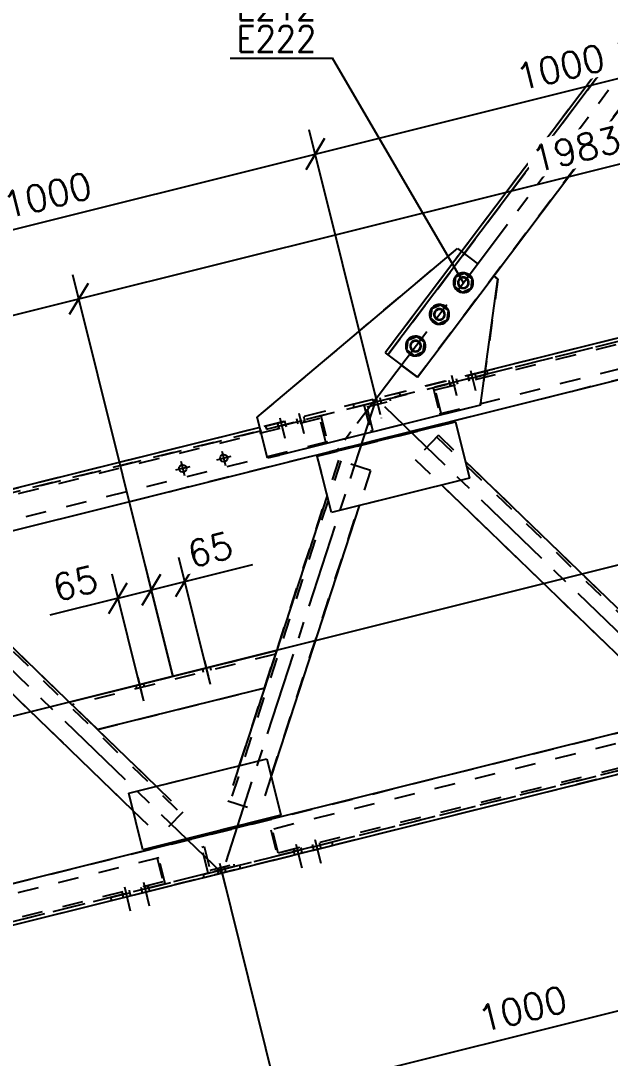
# Model space of a CAD drawing. Header units: millimetres. Extents: x 505 to 1346, y 20403 to 20997.
# Drawn here: x 919 to 974.7, y 20821.4 to 20919.5 of the extents above; entities that cross this region are included whole.
import ezdxf

# ---------------------------------------------------------------- set-up
doc = ezdxf.new("R2010")
doc.units = ezdxf.units.MM
for name, pattern in [('CENTER', [12.7, 7.9375, -1.5875, 1.5875, -1.5875]), ('DXK_LINE_DOT2', [3.9198, 1.9599, -1.9599]), ('DXK_LINE_DOT3', [5.9187, 2.979, -0.9799, 0.9799, -0.9799])]:
    doc.linetypes.add(name, pattern=pattern)
doc.styles.add('RomanS', font='ROMANS__.TTF', dxfattribs={"height": 0.2})

# ---------------------------------------------------------------- blocks, each defined once
blk = doc.blocks.new('Part-110200292-2484 - 1090')
at = {"color": 7, "linetype": 'DXK_LINE_DOT2'}
for p, q in [((942.131, 20881.157), (963.044, 20886.371)), ((963.044, 20886.371), (963.044, 20886.371)), ((963.044, 20886.371), (963.12, 20886.066)), ((942.207, 20880.852), (963.12, 20886.066)), ((942.131, 20881.157), (942.131, 20881.157)), ((942.131, 20881.157), (942.207, 20880.852))]:
    blk.add_line(p, q, dxfattribs=at)
blk = doc.blocks.new('Part-110200292-1392 - 1090')
at = {"color": 7, "linetype": 'DXK_LINE_DOT2'}
for p, q in [((979.026, 20852.082), (942.618, 20843.005)), ((978.872, 20852.044), (979.026, 20852.082)), ((979.487, 20849.579), (978.872, 20852.044)), ((979.026, 20852.082), (979.584, 20849.846)), ((981.146, 20849.993), (979.487, 20849.579)), ((981.146, 20849.993), (979.487, 20849.579)), ((979.584, 20849.846), (981.089, 20850.221)), ((981.089, 20850.221), (979.584, 20849.846)), ((981.089, 20850.221), (981.146, 20849.993)), ((979.487, 20849.579), (943.232, 20840.54)), ((979.584, 20849.846), (943.329, 20840.806)), ((943.329, 20840.806), (942.771, 20843.043)), ((942.618, 20843.005), (943.232, 20840.54)), ((944.834, 20841.182), (943.329, 20840.806)), ((944.891, 20840.954), (944.834, 20841.182)), ((943.232, 20840.54), (944.891, 20840.954))]:
    blk.add_line(p, q, dxfattribs=at)
blk = doc.blocks.new('Part-110200292-1750 - 1090')
at = {"color": 7, "linetype": 'DXK_LINE_DOT2'}
for p, q in [((1020.866, 20900.464), (548.005, 20782.568)), ((962.883, 20886.332), (941.576, 20881.02))]:
    blk.add_line(p, q, dxfattribs=at)
at = {"color": 3, "linetype": 'Continuous'}
for p, q in [((1020.79, 20900.77), (962.883, 20886.332)), ((548.851, 20779.176), (1021.712, 20897.073)), ((941.576, 20881.02), (547.929, 20782.873))]:
    blk.add_line(p, q, dxfattribs=at)
blk = doc.blocks.new('Part-110200292-1355 - 1090')
at = {"color": 3, "linetype": 'Continuous'}
for p, q in [((1029.558, 20865.661), (556.684, 20747.759)), ((1030.48, 20861.964), (557.605, 20744.062))]:
    blk.add_line(p, q, dxfattribs=at)
at = {"color": 7, "linetype": 'DXK_LINE_DOT2'}
blk.add_line((1030.405, 20862.27), (557.529, 20744.368), dxfattribs=at)
blk = doc.blocks.new('Part-110200292-2374 - 1090')
at = {"color": 7, "linetype": 'DXK_LINE_DOT2'}
for p, q in [((927.476, 20836.611), (948.388, 20841.825)), ((927.553, 20836.306), (948.464, 20841.519)), ((948.388, 20841.825), (948.388, 20841.825)), ((948.388, 20841.825), (948.464, 20841.519)), ((927.476, 20836.611), (927.476, 20836.611)), ((927.476, 20836.611), (927.553, 20836.306))]:
    blk.add_line(p, q, dxfattribs=at)
blk = doc.blocks.new('Part-110200292-1371 - 1090')
at = {"color": 7, "linetype": 'CENTER'}
blk.add_line((938.008, 20838.903), (904.074, 20871.666), dxfattribs=at)
at = {"color": 7, "linetype": 'DXK_LINE_DOT2'}
for p, q in [((909.968, 20868.183), (907.762, 20865.899)), ((909.804, 20868.014), (934.154, 20844.505)), ((909.968, 20868.183), (912.482, 20865.756)), ((907.762, 20865.899), (910.282, 20863.466)), ((931.801, 20847.103), (934.317, 20844.674)), ((929.587, 20844.827), (932.111, 20842.39)), ((934.317, 20844.674), (932.111, 20842.39))]:
    blk.add_line(p, q, dxfattribs=at)
at = {"color": 3, "linetype": 'Continuous'}
for p, q in [((912.482, 20865.756), (931.801, 20847.103)), ((910.282, 20863.466), (929.587, 20844.827))]:
    blk.add_line(p, q, dxfattribs=at)
blk = doc.blocks.new('Bolt-110200292-2487 - 1090')
at = {"color": 3, "linetype": 'DXK_LINE_DOT2'}
for p, q in [((945.281, 20882.365), (945.841, 20880.119)), ((943.247, 20881.435), (943.323, 20881.13)), ((943.487, 20881.918), (944.047, 20879.672)), ((943.926, 20881.605), (944.002, 20881.299)), ((944.002, 20881.299), (944.059, 20881.071)), ((945.041, 20881.883), (945.117, 20881.577)), ((945.117, 20881.577), (945.174, 20881.349)), ((945.72, 20882.052), (945.796, 20881.746)), ((945.796, 20881.746), (945.853, 20881.518)), ((943.323, 20881.13), (943.38, 20880.902))]:
    blk.add_line(p, q, dxfattribs=at)
blk = doc.blocks.new('Part-110200292-1372 - 1090')
at = {"color": 7, "linetype": 'CENTER'}
blk.add_line((952.588, 20883.762), (938.007, 20838.903), dxfattribs=at)
at = {"color": 7, "linetype": 'DXK_LINE_DOT2'}
for p, q in [((949.247, 20877.858), (938.78, 20845.656)), ((949.024, 20877.931), (947.941, 20874.602)), ((952.043, 20876.95), (949.024, 20877.931)), ((952.043, 20876.95), (950.961, 20873.621)), ((939.638, 20849.057), (938.557, 20845.729)), ((942.658, 20848.077), (941.576, 20844.747)), ((938.557, 20845.729), (941.576, 20844.747))]:
    blk.add_line(p, q, dxfattribs=at)
at = {"color": 3, "linetype": 'Continuous'}
for p, q in [((947.941, 20874.602), (939.638, 20849.057)), ((950.961, 20873.621), (942.658, 20848.077))]:
    blk.add_line(p, q, dxfattribs=at)
blk = doc.blocks.new('Part-110200292-1373 - 1090')
at = {"color": 7, "linetype": 'CENTER'}
blk.add_line((986.522, 20850.999), (952.588, 20883.762), dxfattribs=at)
at = {"color": 7, "linetype": 'DXK_LINE_DOT2'}
for p, q in [((958.479, 20880.281), (956.273, 20877.997)), ((958.479, 20880.281), (961.012, 20877.836)), ((958.316, 20880.112), (982.666, 20856.602)), ((956.273, 20877.997), (958.785, 20875.572)), ((980.311, 20859.202), (982.829, 20856.771)), ((978.106, 20856.918), (980.624, 20854.487)), ((982.829, 20856.771), (980.624, 20854.487))]:
    blk.add_line(p, q, dxfattribs=at)
at = {"color": 3, "linetype": 'Continuous'}
for p, q in [((961.012, 20877.836), (980.311, 20859.202)), ((958.785, 20875.572), (978.106, 20856.918))]:
    blk.add_line(p, q, dxfattribs=at)
blk = doc.blocks.new('Part-110200292-1383 - 1090')
at = {"color": 7, "linetype": 'DXK_LINE_DOT2'}
for p, q in [((936.089, 20841.372), (936.317, 20841.429)), ((936.703, 20838.908), (936.089, 20841.372)), ((936.317, 20841.429), (936.874, 20839.193)), ((939.168, 20839.522), (936.703, 20838.908)), ((936.874, 20839.193), (939.111, 20839.75)), ((939.111, 20839.75), (939.168, 20839.522))]:
    blk.add_line(p, q, dxfattribs=at)
blk = doc.blocks.new('Bolt-110200292-2375 - 1090')
at = {"color": 3, "linetype": 'Continuous'}
for p, q in [((946.776, 20842.088), (947.336, 20839.842)), ((944.742, 20841.159), (944.799, 20840.931)), ((944.982, 20841.641), (945.542, 20839.395)), ((945.421, 20841.328), (945.478, 20841.1)), ((945.478, 20841.1), (945.554, 20840.794)), ((946.536, 20841.606), (946.593, 20841.378)), ((946.593, 20841.378), (946.669, 20841.072)), ((947.215, 20841.775), (947.272, 20841.547)), ((947.272, 20841.547), (947.348, 20841.241)), ((944.799, 20840.93), (944.875, 20840.625))]:
    blk.add_line(p, q, dxfattribs=at)
blk = doc.blocks.new('Part-110200292-1391 - 1090')
at = {"color": 7, "linetype": 'DXK_LINE_DOT2'}
for p, q in [((932.017, 20840.361), (895.609, 20831.284)), ((932.017, 20840.361), (931.864, 20840.323)), ((931.864, 20840.323), (932.421, 20838.086)), ((932.632, 20837.897), (932.017, 20840.361)), ((932.421, 20838.086), (896.166, 20829.047)), ((932.632, 20837.897), (896.377, 20828.857)), ((932.421, 20838.086), (930.916, 20837.711)), ((930.916, 20837.711), (930.973, 20837.483)), ((930.973, 20837.483), (932.632, 20837.897)), ((896.166, 20829.047), (895.609, 20831.284)), ((896.377, 20828.857), (895.762, 20831.322)), ((896.166, 20829.047), (894.661, 20828.672)), ((894.661, 20828.672), (896.166, 20829.047)), ((894.718, 20828.444), (894.661, 20828.672)), ((896.377, 20828.857), (894.718, 20828.444)), ((894.718, 20828.444), (896.377, 20828.857))]:
    blk.add_line(p, q, dxfattribs=at)
blk = doc.blocks.new('Bolt-110200292-2485 - 1090')
at = {"color": 3, "linetype": 'DXK_LINE_DOT2'}
for p, q in [((961.489, 20886.406), (962.049, 20884.16)), ((959.455, 20885.476), (959.531, 20885.171)), ((959.695, 20885.959), (960.255, 20883.713)), ((960.134, 20885.646), (960.21, 20885.34)), ((960.21, 20885.34), (960.267, 20885.112)), ((961.249, 20885.924), (961.325, 20885.618)), ((961.325, 20885.618), (961.382, 20885.39)), ((961.928, 20886.093), (962.004, 20885.787)), ((962.004, 20885.787), (962.061, 20885.559)), ((959.531, 20885.171), (959.588, 20884.943))]:
    blk.add_line(p, q, dxfattribs=at)
blk = doc.blocks.new('Bolt-110200292-2376 - 1090')
at = {"color": 3, "linetype": 'Continuous'}
for p, q in [((937.539, 20839.358), (937.596, 20839.13)), ((937.539, 20839.358), (937.596, 20839.13)), ((937.595, 20839.134), (937.671, 20838.828)), ((937.595, 20839.134), (937.671, 20838.828)), ((937.779, 20839.841), (938.339, 20837.595)), ((937.779, 20839.841), (938.339, 20837.595)), ((938.218, 20839.528), (938.275, 20839.3)), ((938.218, 20839.528), (938.275, 20839.3)), ((938.274, 20839.303), (938.35, 20838.998)), ((938.274, 20839.303), (938.35, 20838.998))]:
    blk.add_line(p, q, dxfattribs=at)
blk = doc.blocks.new('Part-110200292-1404 - 1090')
at = {"color": 7, "linetype": 'DXK_LINE_DOT2'}
for p, q in [((953.897, 20883.762), (951.433, 20883.148)), ((951.718, 20882.976), (953.954, 20883.534)), ((953.954, 20883.534), (953.897, 20883.762)), ((951.433, 20883.148), (952.047, 20880.683)), ((952.275, 20880.74), (951.718, 20882.976)), ((952.047, 20880.683), (952.275, 20880.74))]:
    blk.add_line(p, q, dxfattribs=at)
blk = doc.blocks.new('Bolt-110200292-2377 - 1090')
at = {"color": 3, "linetype": 'Continuous'}
for p, q in [((928.776, 20837.6), (929.336, 20835.354)), ((929.215, 20837.287), (929.271, 20837.059)), ((930.329, 20837.565), (930.386, 20837.337)), ((930.386, 20837.337), (930.463, 20837.031)), ((930.57, 20838.047), (931.13, 20835.801)), ((931.009, 20837.734), (931.065, 20837.506)), ((931.066, 20837.506), (931.142, 20837.201)), ((928.535, 20837.118), (928.592, 20836.89)), ((928.592, 20836.89), (928.668, 20836.584)), ((929.271, 20837.059), (929.348, 20836.753))]:
    blk.add_line(p, q, dxfattribs=at)
blk = doc.blocks.new('Part-110200292-1772 - 1090')
at = {"color": 3, "linetype": 'Continuous'}
for p, q in [((941.334, 20881.99), (960.261, 20897.942)), ((960.261, 20897.942), (960.66, 20897.641)), ((962.435, 20883.129), (964.102, 20895.046)), ((964.102, 20895.046), (963.702, 20895.347)), ((962.435, 20883.129), (942.302, 20878.109)), ((942.302, 20878.109), (941.334, 20881.99))]:
    blk.add_line(p, q, dxfattribs=at)
at = {"color": 7, "linetype": 'DXK_LINE_DOT2'}
blk.add_line((960.66, 20897.641), (963.702, 20895.347), dxfattribs=at)
blk = doc.blocks.new('Bolt-110200292-2486 - 1090')
at = {"color": 3, "linetype": 'DXK_LINE_DOT2'}
for p, q in [((952.248, 20883.68), (952.324, 20883.374)), ((952.325, 20883.37), (952.382, 20883.142)), ((952.489, 20884.162), (953.049, 20881.916)), ((952.927, 20883.849), (953.004, 20883.543)), ((953.005, 20883.54), (953.062, 20883.312))]:
    blk.add_line(p, q, dxfattribs=at)
blk = doc.blocks.new('Part-110200292-1416 - 1090')
at = {"color": 7, "linetype": 'DXK_LINE_DOT2'}
for p, q in [((909.451, 20872.685), (947.363, 20882.137)), ((947.266, 20881.871), (909.508, 20872.457)), ((945.704, 20881.723), (945.761, 20881.495)), ((947.824, 20879.634), (947.266, 20881.871)), ((947.363, 20882.137), (947.977, 20879.672)), ((947.977, 20879.672), (911.571, 20870.595)), ((909.508, 20872.457), (909.451, 20872.685)), ((911.571, 20870.595), (911.014, 20872.832)), ((911.725, 20870.634), (911.11, 20873.098))]:
    blk.add_line(p, q, dxfattribs=at)
blk = doc.blocks.new('Part-110200292-1417 - 1090')
at = {"color": 7, "linetype": 'DXK_LINE_DOT2'}
for p, q in [((995.876, 20894.232), (957.965, 20884.78)), ((958.175, 20884.59), (995.933, 20894.004)), ((995.876, 20894.232), (995.933, 20894.004)), ((994.832, 20891.354), (994.217, 20893.819)), ((994.985, 20891.393), (994.427, 20893.629)), ((958.579, 20882.316), (994.985, 20891.393)), ((959.68, 20884.966), (959.623, 20885.194)), ((957.965, 20884.78), (958.579, 20882.316)), ((958.733, 20882.354), (958.175, 20884.59))]:
    blk.add_line(p, q, dxfattribs=at)
blk = doc.blocks.new('Part-110200292-1422 - 1090')
at = {"color": 7, "linetype": 'CENTER'}
blk.add_line((952.582, 20883.763), (1010.003, 20959.919), dxfattribs=at)
at = {"color": 3, "linetype": 'Continuous'}
for p, q in [((1003.817, 20954.878), (953.436, 20888.06)), ((1006.859, 20952.585), (1003.817, 20954.878)), ((1004.068, 20954.689), (953.687, 20887.87)), ((956.478, 20885.766), (1006.859, 20952.585)), ((953.436, 20888.06), (956.478, 20885.766))]:
    blk.add_line(p, q, dxfattribs=at)
blk = doc.blocks.new('Part-110200292-2378 - 1090')
at = {"color": 7, "linetype": 'DXK_LINE_DOT2'}
for p, q in [((936.218, 20838.787), (939.653, 20839.643)), ((936.294, 20838.481), (939.729, 20839.338)), ((939.653, 20839.643), (939.729, 20839.338)), ((936.218, 20838.787), (936.294, 20838.481))]:
    blk.add_line(p, q, dxfattribs=at)
blk = doc.blocks.new('Part-110200292-1890 - 1090')
at = {"color": 3, "linetype": 'Continuous'}
for p, q in [((929.183, 20846.45), (942.252, 20849.708)), ((942.252, 20849.708), (943.583, 20844.371)), ((930.513, 20841.112), (929.183, 20846.45)), ((943.583, 20844.371), (930.513, 20841.112))]:
    blk.add_line(p, q, dxfattribs=at)
blk = doc.blocks.new('Bolt-110200292-1773 - 1090')
at = {"color": 3, "linetype": 'Continuous'}
for p, q in [((959.983, 20894.34), (960.095, 20895.25)), ((960.095, 20895.25), (960.939, 20895.607)), ((960.939, 20895.607), (961.67, 20895.056)), ((961.67, 20895.056), (961.559, 20894.146)), ((960.715, 20893.788), (959.983, 20894.34)), ((961.559, 20894.146), (960.715, 20893.788)), ((957.725, 20891.346), (957.837, 20892.255)), ((957.837, 20892.255), (958.681, 20892.613)), ((958.681, 20892.613), (959.413, 20892.061)), ((959.413, 20892.061), (959.301, 20891.152)), ((958.457, 20890.794), (957.725, 20891.346)), ((959.301, 20891.152), (958.457, 20890.794)), ((955.468, 20888.351), (955.58, 20889.261)), ((955.58, 20889.261), (956.423, 20889.619)), ((956.423, 20889.619), (957.155, 20889.067)), ((956.199, 20887.8), (955.468, 20888.351)), ((957.043, 20888.157), (956.199, 20887.8)), ((957.155, 20889.067), (957.043, 20888.157))]:
    blk.add_line(p, q, dxfattribs=at)
at = {"color": 3, "linetype": 'DXK_LINE_DOT2'}
for p, q in [((959.984, 20894.34), (960.096, 20895.249)), ((960.096, 20895.249), (960.938, 20895.606)), ((960.938, 20895.606), (961.669, 20895.055)), ((961.669, 20895.055), (961.557, 20894.147)), ((960.715, 20893.789), (959.984, 20894.34)), ((961.557, 20894.147), (960.715, 20893.789)), ((957.727, 20891.346), (957.838, 20892.254)), ((957.838, 20892.254), (958.681, 20892.612)), ((958.681, 20892.612), (959.411, 20892.061)), ((959.411, 20892.061), (959.3, 20891.153)), ((958.457, 20890.795), (957.727, 20891.346)), ((959.3, 20891.153), (958.457, 20890.795)), ((955.469, 20888.352), (955.581, 20889.26)), ((955.581, 20889.26), (956.423, 20889.617)), ((956.423, 20889.617), (957.154, 20889.067)), ((956.2, 20887.801), (955.469, 20888.352)), ((957.042, 20888.158), (956.2, 20887.801)), ((957.154, 20889.067), (957.042, 20888.158))]:
    blk.add_line(p, q, dxfattribs=at)
at = {"color": 3, "linetype": 'Continuous'}
for centre, radius, start, end in [((960.827, 20894.698), 0.933, 142.98397, 322.98397), ((960.827, 20894.698), 0.933, 352.98397, 172.98397), ((960.827, 20894.698), 0.933, 322.98397, 142.98397), ((960.827, 20894.698), 0.525, 52.98397, 232.98397), ((960.827, 20894.698), 0.476, 352.98397, 172.98397), ((960.827, 20894.698), 0.525, 232.98397, 52.98397), ((960.827, 20894.698), 0.933, 172.98397, 352.98397), ((960.827, 20894.698), 0.476, 172.98397, 352.98397), ((958.569, 20891.703), 0.933, 142.98397, 322.98397), ((958.569, 20891.703), 0.933, 352.98397, 172.98397), ((958.569, 20891.703), 0.933, 322.98397, 142.98397), ((958.569, 20891.703), 0.525, 52.98397, 232.98397), ((958.569, 20891.703), 0.476, 352.98397, 172.98397), ((958.569, 20891.703), 0.525, 232.98397, 52.98397), ((958.569, 20891.703), 0.933, 172.98397, 352.98397), ((958.569, 20891.703), 0.476, 172.98397, 352.98397), ((956.311, 20888.709), 0.933, 142.98397, 322.98397), ((956.311, 20888.709), 0.933, 352.98397, 172.98397), ((956.311, 20888.709), 0.933, 322.98397, 142.98397), ((956.311, 20888.709), 0.525, 52.98397, 232.98397), ((956.311, 20888.709), 0.476, 352.98397, 172.98397), ((956.311, 20888.709), 0.525, 232.98397, 52.98397), ((956.311, 20888.709), 0.933, 172.98397, 352.98397), ((956.311, 20888.709), 0.476, 172.98397, 352.98397)]:
    blk.add_arc(centre, radius, start, end, dxfattribs=at)
at = {"color": 3, "linetype": 'DXK_LINE_DOT2'}
for centre, radius, start, end in [((960.827, 20894.698), 0.525, 34.98397, 214.98397), ((960.827, 20894.698), 0.476, 142.98397, 322.98396), ((960.827, 20894.698), 0.525, 214.98397, 34.98397), ((960.827, 20894.698), 0.476, 322.98397, 142.98396), ((958.569, 20891.703), 0.525, 34.98397, 214.98397), ((958.569, 20891.703), 0.476, 322.98397, 142.98397), ((958.569, 20891.703), 0.476, 142.98397, 322.98397), ((958.569, 20891.703), 0.525, 214.98397, 34.98396), ((956.311, 20888.709), 0.525, 34.98397, 214.98397), ((956.311, 20888.709), 0.476, 322.98397, 142.98396), ((956.311, 20888.709), 0.476, 142.98397, 322.98396), ((956.311, 20888.709), 0.525, 214.98397, 34.98397)]:
    blk.add_arc(centre, radius, start, end, dxfattribs=at)
blk = doc.blocks.new('Part-110200292-2101 - 1090')
at = {"color": 7, "linetype": 'DXK_LINE_DOT2'}
for p, q in [((556.684, 20747.759), (1029.558, 20865.661)), ((1030.48, 20861.964), (557.605, 20744.062))]:
    blk.add_line(p, q, dxfattribs=at)
blk = doc.blocks.new('Part-110200292-1899 - 1090')
at = {"color": 3, "linetype": 'Continuous'}
for p, q in [((960.082, 20881.564), (947.018, 20878.307)), ((960.082, 20881.564), (961.413, 20876.227)), ((948.348, 20872.97), (947.018, 20878.307)), ((961.413, 20876.227), (948.348, 20872.97))]:
    blk.add_line(p, q, dxfattribs=at)
blk = doc.blocks.new('Bolt-110200292-2505 - 1090')
at = {"color": 3, "linetype": 'DXK_LINE_DOT2'}
for p, q in [((952.324, 20883.374), (952.325, 20883.37)), ((953.004, 20883.543), (953.005, 20883.54)), ((953.049, 20881.916), (953.05, 20881.912))]:
    blk.add_line(p, q, dxfattribs=at)
blk = doc.blocks.new('Part-110200292-2117 - 1090')
at = {"color": 7, "linetype": 'DXK_LINE_DOT2'}
for p, q in [((939.638, 20849.057), (947.941, 20874.602)), ((942.658, 20848.077), (950.961, 20873.621))]:
    blk.add_line(p, q, dxfattribs=at)
blk = doc.blocks.new('Part-110200292-2118 - 1090')
at = {"color": 7, "linetype": 'DXK_LINE_DOT2'}
for p, q in [((961.012, 20877.836), (980.311, 20859.202)), ((958.785, 20875.572), (978.106, 20856.918))]:
    blk.add_line(p, q, dxfattribs=at)
blk = doc.blocks.new('Part-110200292-2169 - 1090')
at = {"color": 7, "linetype": 'DXK_LINE_DOT2'}
for p, q in [((1020.79, 20900.77), (962.883, 20886.332)), ((548.851, 20779.176), (1021.712, 20897.073)), ((941.576, 20881.02), (547.929, 20782.873))]:
    blk.add_line(p, q, dxfattribs=at)
blk = doc.blocks.new('Part-110200292-2171 - 1090')
at = {"color": 7, "linetype": 'DXK_LINE_DOT2'}
for p, q in [((941.334, 20881.99), (960.261, 20897.942)), ((960.261, 20897.942), (960.66, 20897.641)), ((964.102, 20895.046), (962.435, 20883.129)), ((963.702, 20895.347), (964.102, 20895.046)), ((962.435, 20883.129), (942.302, 20878.109)), ((942.302, 20878.109), (941.334, 20881.99))]:
    blk.add_line(p, q, dxfattribs=at)
blk = doc.blocks.new('Part-110200292-2195 - 1090')
at = {"color": 7, "linetype": 'DXK_LINE_DOT2'}
for p, q in [((929.183, 20846.45), (942.252, 20849.708)), ((942.252, 20849.708), (943.583, 20844.371)), ((930.513, 20841.112), (929.183, 20846.45)), ((943.583, 20844.371), (930.513, 20841.112))]:
    blk.add_line(p, q, dxfattribs=at)
blk = doc.blocks.new('Part-110200292-2322 - 1090')
at = {"color": 7, "linetype": 'DXK_LINE_DOT2'}
for p, q in [((912.482, 20865.756), (931.801, 20847.103)), ((910.282, 20863.466), (929.587, 20844.827))]:
    blk.add_line(p, q, dxfattribs=at)
blk = doc.blocks.new('Part-110200292-2204 - 1090')
at = {"color": 7, "linetype": 'DXK_LINE_DOT2'}
for p, q in [((947.018, 20878.307), (960.082, 20881.564)), ((960.082, 20881.564), (961.413, 20876.227)), ((948.348, 20872.97), (947.018, 20878.307)), ((961.413, 20876.227), (948.348, 20872.97))]:
    blk.add_line(p, q, dxfattribs=at)
blk = doc.blocks.new('Part-110200292-2358 - 1090')
at = {"color": 7, "linetype": 'DXK_LINE_DOT3'}
for p, q in [((1011.358, 20961.716), (1010.003, 20959.919)), ((952.582, 20883.763), (948.936, 20878.928))]:
    blk.add_line(p, q, dxfattribs=at)
at = {"color": 7, "linetype": 'DXK_LINE_DOT2'}
for p, q in [((1003.817, 20954.878), (953.436, 20888.06)), ((1006.859, 20952.585), (1003.817, 20954.878)), ((953.687, 20887.87), (1004.068, 20954.689)), ((1006.859, 20952.585), (956.478, 20885.766)), ((956.478, 20885.766), (953.436, 20888.06))]:
    blk.add_line(p, q, dxfattribs=at)
blk = doc.blocks.new('Part-110200292-9082 - 1090')
at = {"color": 3, "linetype": 'Continuous'}
for p, q in [((923.558, 20855.063), (943.17, 20859.953)), ((943.17, 20859.953), (942.012, 20856.392)), ((942.012, 20856.392), (926.251, 20852.462)), ((926.251, 20852.462), (923.558, 20855.063))]:
    blk.add_line(p, q, dxfattribs=at)
at = {"color": 7, "linetype": 'DXK_LINE_DOT2'}
blk.add_line((943.055, 20859.6), (923.825, 20854.805), dxfattribs=at)
blk = doc.blocks.new('Bolt-110200292-2361 - 1090')
at = {"color": 3, "linetype": 'DXK_LINE_DOT2'}
for p, q in [((960.095, 20895.25), (959.983, 20894.34)), ((960.939, 20895.607), (960.095, 20895.25)), ((961.67, 20895.056), (960.939, 20895.607)), ((961.559, 20894.146), (961.67, 20895.056)), ((959.983, 20894.34), (960.715, 20893.788)), ((960.715, 20893.788), (961.559, 20894.146)), ((957.837, 20892.255), (957.725, 20891.346)), ((958.681, 20892.613), (957.837, 20892.255)), ((959.413, 20892.061), (958.681, 20892.613)), ((959.301, 20891.152), (959.413, 20892.061)), ((957.725, 20891.346), (958.457, 20890.794)), ((958.457, 20890.794), (959.301, 20891.152)), ((955.58, 20889.261), (955.468, 20888.351)), ((956.423, 20889.619), (955.58, 20889.261)), ((957.155, 20889.067), (956.423, 20889.619)), ((955.468, 20888.351), (956.199, 20887.8)), ((956.199, 20887.8), (957.043, 20888.157)), ((957.043, 20888.157), (957.155, 20889.067))]:
    blk.add_line(p, q, dxfattribs=at)
for centre, start, end in [((960.827, 20894.698), 112.98397, 292.98397), ((960.827, 20894.698), 292.98397, 112.98397), ((958.569, 20891.703), 112.98397, 292.98397), ((958.569, 20891.703), 292.98397, 112.98397), ((956.311, 20888.709), 112.98397, 292.98397), ((956.311, 20888.709), 292.98397, 112.98397)]:
    blk.add_arc(centre, 0.933, start, end, dxfattribs=at)
blk = doc.blocks.new('Bolt-110200292-7140 - 1090')
at = {"color": 3, "linetype": 'Continuous'}
for p, q in [((938.004, 20878.793), (938.343, 20877.434)), ((934.123, 20877.825), (934.461, 20876.466)), ((938.853, 20878.283), (937.494, 20877.944)), ((934.971, 20877.315), (933.613, 20876.976))]:
    blk.add_line(p, q, dxfattribs=at)
for centre in [(938.173, 20878.113), (934.292, 20877.146)]:
    blk.add_circle(centre, 0.35, dxfattribs=at)
blk = doc.blocks.new('Bolt-110200292-2379 - 1090')
at = {"color": 3, "linetype": 'Continuous'}
for p, q in [((937.539, 20839.358), (937.596, 20839.13)), ((937.539, 20839.358), (937.596, 20839.13)), ((937.596, 20839.13), (937.672, 20838.825)), ((937.596, 20839.13), (937.672, 20838.825)), ((937.779, 20839.841), (938.339, 20837.595)), ((937.779, 20839.841), (938.339, 20837.595)), ((938.218, 20839.528), (938.275, 20839.3)), ((938.218, 20839.528), (938.275, 20839.3)), ((938.275, 20839.3), (938.351, 20838.994)), ((938.275, 20839.3), (938.351, 20838.994))]:
    blk.add_line(p, q, dxfattribs=at)
blk = doc.blocks.new('Bolt-110200292-56315 - 1090')
at = {"color": 3, "linetype": 'Continuous'}
for p, q in [((936.338, 20858.997), (936.899, 20856.751)), ((936.154, 20858.203), (936.231, 20857.898)), ((936.873, 20858.383), (936.95, 20858.077)), ((930.032, 20857.421), (930.593, 20855.175)), ((930.567, 20856.808), (930.643, 20856.502)), ((929.848, 20856.628), (929.925, 20856.323))]:
    blk.add_line(p, q, dxfattribs=at)
blk = doc.blocks.new('Part-110200292-2504 - 1090')
at = {"color": 7, "linetype": 'DXK_LINE_DOT2'}
for p, q in [((950.406, 20883.216), (954.772, 20884.305)), ((954.772, 20884.305), (954.848, 20883.999)), ((950.406, 20883.216), (950.482, 20882.911)), ((950.482, 20882.911), (954.848, 20883.999))]:
    blk.add_line(p, q, dxfattribs=at)
blk = doc.blocks.new('Bolt-110200292-56314 - 1090')
at = {"color": 3, "linetype": 'Continuous'}
for p, q in [((936.338, 20858.997), (936.899, 20856.751)), ((936.154, 20858.203), (936.231, 20857.898)), ((936.873, 20858.383), (936.95, 20858.077)), ((930.032, 20857.421), (930.593, 20855.175)), ((930.567, 20856.808), (930.643, 20856.502)), ((929.848, 20856.628), (929.925, 20856.323))]:
    blk.add_line(p, q, dxfattribs=at)
blk = doc.blocks.new('Part-110200292-9083 - 1090')
at = {"color": 7, "linetype": 'DXK_LINE_DOT2'}
for p, q in [((923.558, 20855.063), (943.17, 20859.953)), ((943.17, 20859.953), (942.012, 20856.392)), ((926.251, 20852.462), (942.012, 20856.392)), ((926.251, 20852.462), (923.558, 20855.063))]:
    blk.add_line(p, q, dxfattribs=at)
blk = doc.blocks.new('StraightDimension-110200292-56457 - 1090')
at = {"color": 7, "linetype": 'Continuous'}
for p, q in [((936.884, 20856.812), (933.911, 20868.736)), ((933.348, 20857.569), (930.76, 20867.951)), ((935.353, 20867.911), (933.605, 20865.001)), ((930.455, 20864.216), (932.203, 20867.125)), ((931.329, 20865.67), (934.479, 20866.456))]:
    blk.add_line(p, q, dxfattribs=at)
at = {"color": 0}
blk.add_wipeout([(940.362, 20868.542), (939.516, 20871.938), (933.912, 20870.54), (934.759, 20867.144)], dxfattribs=at)
at = {"color": 7, "linetype": 'Continuous'}
blk.add_line((934.479, 20866.456), (940.932, 20868.065), dxfattribs=at)
blk.add_line((934.479, 20866.456), (940.932, 20868.065), dxfattribs=at)
at = {"color": 3, "style": 'RomanS'}
blk.add_text('65', height=2.4772, rotation=14.00309, dxfattribs=at).set_placement((935.123, 20867.75))
blk = doc.blocks.new('StraightDimension-110200292-56459 - 1090')
at = {"color": 7, "linetype": 'Continuous'}
for p, q in [((933.348, 20857.569), (930.76, 20867.951)), ((930.578, 20855.237), (927.604, 20867.164)), ((932.203, 20867.125), (930.455, 20864.216)), ((927.298, 20863.429), (929.046, 20866.338)), ((928.172, 20864.884), (931.329, 20865.67))]:
    blk.add_line(p, q, dxfattribs=at)
at = {"color": 0}
blk.add_wipeout([(927.603, 20865.36), (926.756, 20868.756), (921.152, 20867.359), (921.999, 20863.963)], dxfattribs=at)
at = {"color": 7, "linetype": 'Continuous'}
blk.add_line((928.172, 20864.884), (921.72, 20863.275), dxfattribs=at)
blk.add_line((928.172, 20864.884), (921.72, 20863.275), dxfattribs=at)
at = {"color": 3, "style": 'RomanS'}
blk.add_text('65', height=2.4772, rotation=14.00309, dxfattribs=at).set_placement((922.363, 20864.569))
blk = doc.blocks.new('StraightDimension-110200292-57061 - 1090')
at = {"color": 7, "linetype": 'Continuous'}
for p, q in [((952.588, 20883.762), (946.261, 20909.14)), ((945.955, 20905.405), (947.703, 20908.314)), ((898.315, 20894.764), (946.829, 20906.86)), ((904.074, 20871.666), (897.747, 20897.044)), ((899.189, 20896.219), (897.441, 20893.309))]:
    blk.add_line(p, q, dxfattribs=at)
at = {"color": 0}
blk.add_wipeout([(927.546, 20902.67), (926.699, 20906.066), (916.462, 20903.514), (917.308, 20900.118)], dxfattribs=at)
at = {"color": 3, "style": 'RomanS'}
blk.add_text('1000', height=2.4772, rotation=13.99736, dxfattribs=at).set_placement((917.673, 20900.724))
blk = doc.blocks.new('StraightDimension-110200292-63561 - 1090')
at = {"color": 7, "linetype": 'Continuous'}
for p, q in [((938.008, 20838.904), (943.735, 20815.934)), ((889.493, 20826.807), (895.22, 20803.838)), ((942.377, 20816.42), (944.125, 20819.33)), ((894.736, 20805.779), (943.251, 20817.875)), ((895.611, 20807.234), (893.862, 20804.324))]:
    blk.add_line(p, q, dxfattribs=at)
at = {"color": 0}
blk.add_wipeout([(923.967, 20813.685), (923.121, 20817.081), (912.883, 20814.529), (913.73, 20811.133)], dxfattribs=at)
at = {"color": 3, "style": 'RomanS'}
blk.add_text('1000', height=2.4772, rotation=13.99736, dxfattribs=at).set_placement((914.094, 20811.739))
blk = doc.blocks.new('StraightDimension-110200292-63560 - 1090')
at = {"color": 7, "linetype": 'Continuous'}
for p, q in [((986.522, 20851), (992.249, 20828.03)), ((938.008, 20838.904), (943.735, 20815.934)), ((990.891, 20828.516), (992.639, 20831.426)), ((943.251, 20817.875), (991.765, 20829.971)), ((944.125, 20819.33), (942.377, 20816.42))]:
    blk.add_line(p, q, dxfattribs=at)
at = {"color": 0}
blk.add_wipeout([(972.482, 20825.781), (971.635, 20829.177), (961.398, 20826.625), (962.244, 20823.229)], dxfattribs=at)
at = {"color": 3, "style": 'RomanS'}
blk.add_text('1000', height=2.4772, rotation=13.99736, dxfattribs=at).set_placement((962.608, 20823.835))
blk = doc.blocks.new('StraightDimension-110200292-56907 - 1090')
at = {"color": 7, "linetype": 'Continuous'}
for p, q in [((1019.787, 20915.709), (1021.535, 20918.618)), ((1021.712, 20912.949), (1020.093, 20919.444)), ((924.47, 20893.18), (1020.661, 20917.163)), ((933.364, 20857.508), (923.901, 20895.46)), ((925.344, 20894.635), (923.596, 20891.725))]:
    blk.add_line(p, q, dxfattribs=at)
at = {"color": 0}
blk.add_wipeout([(977.539, 20907.03), (976.693, 20910.426), (966.455, 20907.874), (967.302, 20904.478)], dxfattribs=at)
at = {"color": 3, "style": 'RomanS'}
blk.add_text('1983', height=2.4772, rotation=13.99736, dxfattribs=at).set_placement((967.666, 20905.084))
blk = doc.blocks.new('StraightDimension-110200292-56908 - 1090')
at = {"color": 7, "linetype": 'Continuous'}
for p, q in [((933.364, 20857.508), (923.901, 20895.46)), ((923.596, 20891.725), (925.344, 20894.635)), ((778.934, 20856.894), (924.47, 20893.18))]:
    blk.add_line(p, q, dxfattribs=at)
blk = doc.blocks.new('StraightDimension-110200292-57060 - 1090')
at = {"color": 7, "linetype": 'Continuous'}
for p, q in [((1001.104, 20895.86), (994.777, 20921.236)), ((994.471, 20917.501), (996.219, 20920.411)), ((946.829, 20906.86), (995.345, 20918.956)), ((952.588, 20883.762), (946.261, 20909.14)), ((947.703, 20908.314), (945.955, 20905.405))]:
    blk.add_line(p, q, dxfattribs=at)
at = {"color": 0}
blk.add_wipeout([(976.061, 20914.766), (975.214, 20918.162), (964.977, 20915.61), (965.823, 20912.214)], dxfattribs=at)
at = {"color": 3, "style": 'RomanS'}
blk.add_text('1000', height=2.4772, rotation=13.99736, dxfattribs=at).set_placement((966.188, 20912.82))
blk = doc.blocks.new('StraightDimension-110200292-57337 - 1090')
at = {"color": 7, "linetype": 'Continuous'}
blk.add_line((1073.644, 20892.484), (590.204, 20771.953), dxfattribs=at)
blk = doc.blocks.new('Mark-110200292-64270 - 1090')
at = {"color": 7, "linetype": 'Continuous'}
for p in [(938.763, 20915.909), (960.827, 20894.698)]:
    blk.add_line(p, (948.461, 20915.909), dxfattribs=at)
at = {"color": 0}
blk.add_wipeout([(947.861, 20916.509), (947.861, 20925.309), (939.363, 20925.309), (939.363, 20916.509)], dxfattribs=at)
at = {"color": 3, "style": 'RomanS', "width": 0.9}
for s, p in [('E123', (939.363, 20922.809)), ('E212', (939.363, 20919.509)), ('E222', (939.363, 20916.509))]:
    blk.add_text(s, height=2.4772, dxfattribs=at).set_placement(p)

msp = doc.modelspace()

# ---------------------------------------------------------------- block references
for name in ['Part-110200292-2358 - 1090', 'Part-110200292-1422 - 1090', 'Part-110200292-1750 - 1090', 'Part-110200292-2169 - 1090', 'Part-110200292-1772 - 1090', 'Part-110200292-2171 - 1090', 'Bolt-110200292-1773 - 1090', 'Bolt-110200292-2361 - 1090', 'Part-110200292-1417 - 1090', 'Part-110200292-2484 - 1090', 'Bolt-110200292-2485 - 1090', 'Part-110200292-2504 - 1090', 'Part-110200292-1372 - 1090', 'Part-110200292-1404 - 1090', 'Bolt-110200292-2486 - 1090', 'Bolt-110200292-2505 - 1090', 'Part-110200292-1373 - 1090', 'Bolt-110200292-2487 - 1090', 'Part-110200292-1416 - 1090', 'Part-110200292-1899 - 1090', 'Part-110200292-2204 - 1090', 'Bolt-110200292-7140 - 1090', 'Part-110200292-2118 - 1090', 'Part-110200292-2117 - 1090', 'Part-110200292-1371 - 1090', 'Part-110200292-1355 - 1090', 'Part-110200292-2101 - 1090', 'Part-110200292-2322 - 1090', 'Part-110200292-9082 - 1090', 'Part-110200292-9083 - 1090', 'Bolt-110200292-56315 - 1090', 'Bolt-110200292-56314 - 1090', 'Part-110200292-1392 - 1090', 'Part-110200292-1890 - 1090', 'Part-110200292-2195 - 1090', 'Bolt-110200292-2375 - 1090', 'Part-110200292-2374 - 1090', 'Part-110200292-1383 - 1090', 'Part-110200292-1391 - 1090', 'Part-110200292-2378 - 1090', 'Bolt-110200292-2376 - 1090', 'Bolt-110200292-2379 - 1090', 'Bolt-110200292-2377 - 1090']:
    msp.add_blockref(name, (0, 0))

# ---------------------------------------------------------------- next in the draw order: block references
for name in ['StraightDimension-110200292-56457 - 1090', 'StraightDimension-110200292-63561 - 1090']:
    msp.add_blockref(name, (0, 0))

# ---------------------------------------------------------------- next in the draw order: block references
for name in ['StraightDimension-110200292-57061 - 1090', 'StraightDimension-110200292-56459 - 1090', 'StraightDimension-110200292-63560 - 1090']:
    msp.add_blockref(name, (0, 0))

# ---------------------------------------------------------------- next in the draw order: block references
msp.add_blockref('StraightDimension-110200292-56907 - 1090', (0, 0))

# ---------------------------------------------------------------- next in the draw order: block references
for name in ['StraightDimension-110200292-57060 - 1090', 'StraightDimension-110200292-56908 - 1090']:
    msp.add_blockref(name, (0, 0))

# ---------------------------------------------------------------- next in the draw order: block references
for name in ['Mark-110200292-64270 - 1090', 'StraightDimension-110200292-57337 - 1090']:
    msp.add_blockref(name, (0, 0))

doc.saveas('drawing.dxf')
